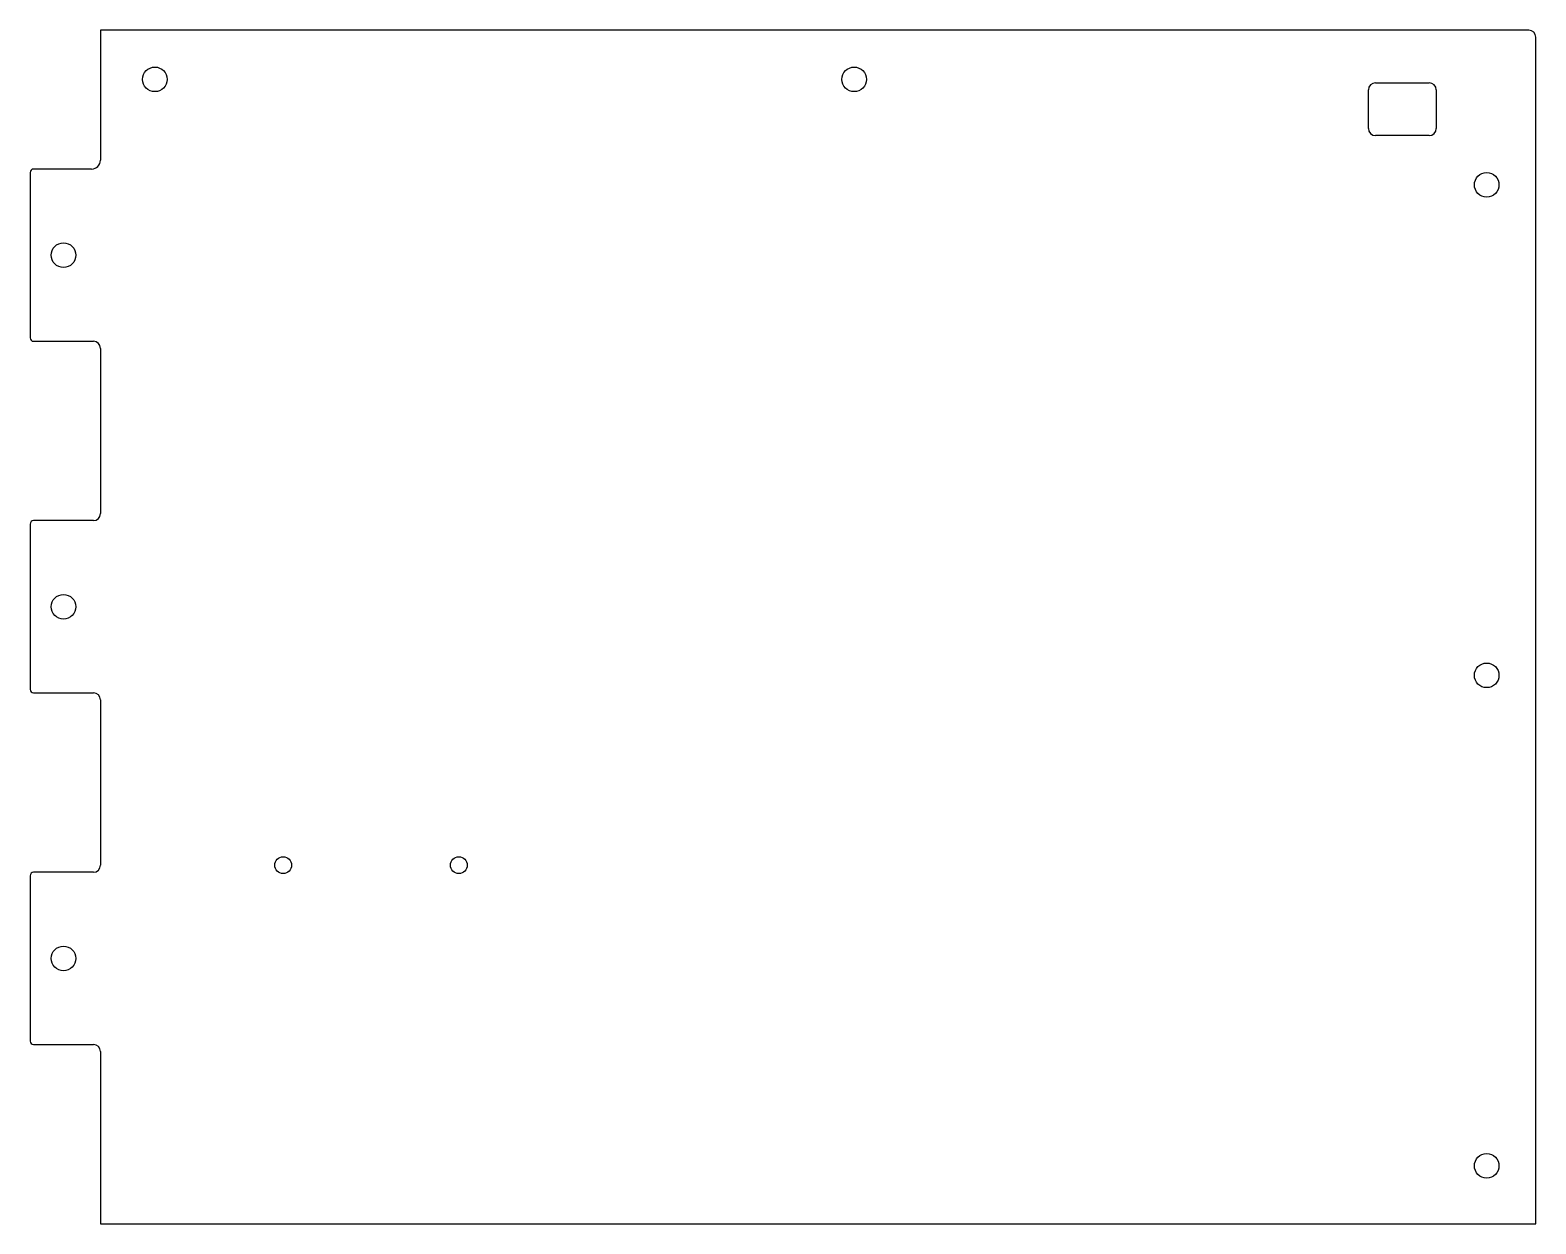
# Model space of a CAD drawing. Header units: millimetres. Extents: x -214 to 214, y -170 to 170.
import ezdxf

# ---------------------------------------------------------------- set-up
doc = ezdxf.new("R2010")
doc.units = ezdxf.units.MM
doc.layers.add('CUTOUTS', color=1, linetype='CONTINUOUS')
doc.layers.add('PERIMETER', color=5, linetype='CONTINUOUS')

msp = doc.modelspace()

# ---------------------------------------------------------------- linework, layer by layer
at = {"layer": 'CUTOUTS'}
for p, q in [((168.6, 154.75), (183.9, 154.75)), ((166.6, 141.75), (166.6, 152.75)), ((185.9, 152.75), (185.9, 141.75)), ((183.9, 139.75), (168.6, 139.75))]:
    msp.add_line(p, q, dxfattribs=at)
for centre, radius in [((-178.75, 155.75), 3.5), ((20.25, 155.75), 3.5), ((200.25, 125.75), 3.5), ((-204.75, 105.75), 3.5), ((-204.75, 5.75), 3.5), ((200.25, -13.75), 3.5), ((-142.25, -67.75), 2.4), ((-92.25, -67.75), 2.4), ((-204.75, -94.25), 3.5), ((200.25, -153.25), 3.5)]:
    msp.add_circle(centre, radius, dxfattribs=at)
for centre, start, end in [((168.6, 152.75), 90, 180), ((183.9, 152.75), 0, 90), ((168.6, 141.75), 180, 270), ((183.9, 141.75), -90, 0)]:
    msp.add_arc(centre, 2, start, end, dxfattribs=at)
at = {"layer": 'PERIMETER'}
for p, q in [((212.25, 169.75), (-194.25, 169.75)), ((-194.25, 169.75), (-194.25, 132.75)), ((214.25, -169.75), (214.25, 167.75)), ((-214.25, 129.25), (-214.25, 82.25)), ((-196.75, 130.25), (-213.25, 130.25)), ((-213.25, 81.25), (-196.25, 81.25)), ((-194.25, 79.25), (-194.25, 32.25)), ((-196.25, 30.25), (-213.25, 30.25)), ((-214.25, 29.25), (-214.25, -17.75)), ((-213.25, -18.75), (-196.25, -18.75)), ((-194.25, -20.75), (-194.25, -67.75)), ((-214.25, -70.75), (-214.25, -117.75)), ((-196.25, -69.75), (-213.25, -69.75)), ((-213.25, -118.75), (-196.25, -118.75)), ((-194.25, -120.75), (-194.25, -169.75)), ((-194.25, -169.75), (214.25, -169.75))]:
    msp.add_line(p, q, dxfattribs=at)
for centre, radius, start, end in [((212.25, 167.75), 2, 0, 90), ((-213.25, 129.25), 1, 90, 180), ((-196.75, 132.75), 2.5, -90, 0), ((-213.25, 82.25), 1, 180, 270), ((-196.25, 79.25), 2, 0, 90), ((-213.25, 29.25), 1, 90, 180), ((-196.25, 32.25), 2, -90, 0), ((-213.25, -17.75), 1, 180, 270), ((-196.25, -20.75), 2, 0, 90), ((-196.25, -67.75), 2, -90, 0), ((-213.25, -70.75), 1, 90, 180), ((-213.25, -117.75), 1, 180, 270), ((-196.25, -120.75), 2, 0, 90)]:
    msp.add_arc(centre, radius, start, end, dxfattribs=at)

doc.saveas('drawing.dxf')
